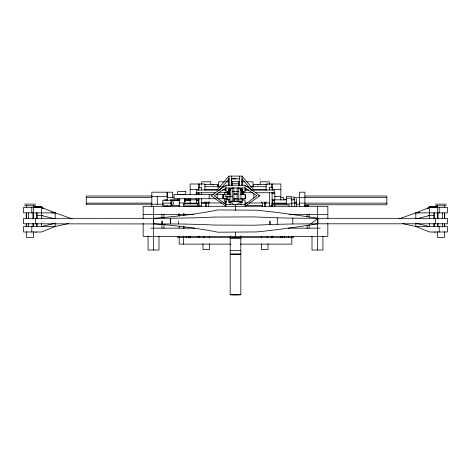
<?xml version="1.0" encoding="UTF-8"?>
<svg xmlns="http://www.w3.org/2000/svg" width="471" height="471" viewBox="0 0 471 471"><rect width="100%" height="100%" fill="white"/><g stroke="black" fill="none" stroke-linecap="round" stroke-linejoin="round"><path stroke-width="0.71" d="M183.59 237.567L183.59 236.124M183.59 226.009L183.59 228.176L183.59 226.763M183.59 215.176L183.59 213.734M205.998 206.433L205.998 202.96L206.922 201.9M208.73 206.433L208.741 201.682M228.941 178.668L228.941 185.227L228.941 176.101L242.059 176.101L253.763 189.807M265.002 206.569L265.002 202.966L264.066 201.865M272.108 206.439L272.108 202.966M214.682 217.072L253.598 216.907L277.278 217.832L277.278 224.302L253.598 225.226L214.682 225.061A108.954 6.464 -0.4 0 0 178.533 223.978L23.55 223.796L23.55 218.332L153.993 218.332M277.278 224.302L292.809 223.978L292.815 221.064L292.809 218.15L277.278 217.832M269.977 224.52L269.989 221.064L270.007 224.52M317.778 223.113L317.819 218.332A109.949 8.354 9.6 0 0 256.501 210.196L217.855 209.925L214.876 210.537A110.002 15.249 -3.4 0 1 153.534 218.332L153.534 223.796A110.002 15.249 3.4 0 1 214.876 231.591L217.855 232.203L256.501 231.932A109.949 8.354 -9.6 0 0 317.819 223.796L317.819 218.332L292.821 218.15M170.378 223.878L170.455 218.25L153.534 218.332M178.538 223.978L178.586 221.064M427.845 208.571L428.286 207.458L429.481 206.692L437.677 206.692M427.892 208.518L429.481 207.081L437.677 207.081M26.417 226.957L26.664 226.61M209.677 201.841L208.741 202.96L201.023 202.966L221.9 202.96M219.545 190.06L228.941 178.839M217.196 189.86L228.941 176.101M229.218 202.66L230.036 201.753L233.863 204.485M310.978 223.813L317.819 218.332L317.36 218.332L447.45 218.332L447.45 223.796L317.372 223.796M242.059 202.818L242.059 199.963L245.05 199.963L245.05 206.31L259.804 195.771L245.05 185.227L225.95 185.227L211.196 195.771L225.95 206.31L225.95 199.963L228.941 199.963L228.941 202.66L230.036 202.66L230.036 204.485M237.137 204.485L240.964 201.753L240.964 201.205L230.036 201.205M415.822 218.88L415.822 212.868L429.481 207.405L447.438 207.405L447.438 212.868L415.822 212.868L398.884 218.88M54.495 223.413L41.519 226.527L41.519 223.613M416.505 218.715L429.481 215.6M68.525 223.56L55.178 226.527L41.519 231.991L23.562 231.991L23.562 226.527L55.178 226.527L55.178 223.248M230.184 236.136L230.184 294.752L240.816 294.752L240.816 235.906M240.816 294.752L230.184 294.752M437.677 207.299L434.945 207.405L434.945 206.692M72.116 218.88L55.178 212.868L52.646 212.827A17.327 17.327 0 0 1 51.392 212.674M292.809 223.978L317.819 223.796M235.777 294.858C245.756 294.581 225.244 294.581 235.223 294.858M231.673 178.668L236.059 178.839M239.327 178.839L231.673 178.839L231.673 185.227L231.673 176.101M259.815 179.074L260.163 179.074M224.296 181.812L218.562 181.812L218.562 186.91M225.662 181.812L228.394 181.812M231.208 181.812L232.609 181.812M238.232 181.812L239.639 181.812M241.747 181.812L245.197 181.812M246.563 181.812L252.986 181.812L252.986 187.028M232.221 183.719L238.779 183.719M204.903 184.544L217.467 184.544L217.467 187.028M266.097 184.544L253.533 184.544L253.533 187.028M204.903 186.728L220.928 186.728M222.389 186.728L224.573 186.728M246.427 186.728L248.611 186.728M250.072 186.728L266.097 186.728M232.768 188.365L230.036 188.365L230.036 199.021L227.305 199.021L227.305 196.289M238.232 188.365L240.964 188.365L240.964 199.021M190.149 189.595L198.344 189.595M272.656 189.595L280.851 189.595M228.641 189.731L229.978 189.731M241.022 189.731L242.359 189.731M204.903 189.813L218.02 189.813M223.843 189.813L226.033 189.813M228.641 189.819L230.401 189.813M240.599 189.813L242.359 189.819M244.967 189.813L247.157 189.813M252.98 189.813L266.097 189.813M220.369 190.007L196.701 190.007L196.701 193.287M222.318 190.007L226.133 190.007M228.906 190.007L230.372 190.007M240.616 190.007L242.082 190.007M244.855 190.007L248.67 190.007M250.619 190.007L274.287 190.007L274.287 193.287M228.641 190.06L229.978 190.06M241.022 190.06L242.359 190.06M228.641 190.455L229.978 190.455M241.022 190.455L242.359 190.455M228.641 190.961L229.978 190.961M241.022 190.961L242.359 190.961M232.221 191.373L238.779 191.373M227.305 191.556L229.978 191.556M241.022 191.556L243.695 191.556M227.305 192.192L229.978 192.192M241.022 192.192L243.695 192.192M228.011 192.462L224.573 192.462L224.573 194.653M196.701 192.739L215.736 192.739M218.208 192.739L227.446 192.739M243.419 192.739L252.78 192.739M255.258 192.739L274.287 192.739M227.305 192.827L229.978 192.827M241.022 192.827L243.695 192.827M199.098 193.287L196.16 193.287L196.16 194.923M271.897 193.287L274.84 193.287L274.84 199.839M227.305 193.422L229.978 193.422M241.022 193.422L243.695 193.422M234.046 193.557L236.954 193.557M227.305 193.928L229.978 193.928M241.022 193.928L243.695 193.928M227.305 194.323L229.978 194.323M241.022 194.323L243.695 194.323M227.305 194.564L229.978 194.564M241.022 194.564L243.695 194.564M173.952 194.653L213.928 194.653M216.807 194.653L230.272 194.653M233.828 194.653L237.39 194.653M240.946 194.653L245.285 194.653L245.285 198.75L240.946 198.75M258.608 195.771L259.804 195.771M151.821 196.018L86.252 196.018L86.252 204.761M304.896 196.018L386.862 196.018L386.862 204.761L304.896 204.761M232.768 196.289L225.05 196.289L225.05 194.653M151.821 196.56L167.199 196.56L167.17 192.192L167.199 200.387M274.705 196.548L280.851 196.548M227.305 196.837L230.036 196.837M86.252 197.655L151.821 197.655M167.199 197.655L174.029 197.655M280.722 197.655L283.583 197.655L283.583 200.045M293.969 197.655L386.862 197.655M286.315 198.203L291.785 198.203M216.124 198.75L173.952 198.75L174.04 194.717M217.973 198.75L226.398 198.75M233.828 198.75L237.472 198.75M226.622 199.021L224.573 199.021L224.573 201.753L226.622 201.753M233.681 199.021L237.319 199.021M238.232 199.021L242.971 199.021L242.971 200.387M188.506 199.257L190.643 199.257M185.091 199.569L188.506 199.569M283.583 199.569L286.315 199.569M164.461 199.839L167.346 199.839M179.981 199.839L170.473 199.839L170.473 200.281M184.367 199.839L199.098 199.839M271.897 199.839L286.709 199.839M291.107 199.839L294.769 199.839M179.946 200.281L162.825 200.281L162.825 205.957L170.473 205.957L170.473 206.398M184.32 200.281L190.149 200.281M196.701 200.387L198.344 200.387M272.644 200.387L274.287 200.387M171.02 200.664L179.215 200.664M184.32 201.217L185.774 201.217M228.67 201.753L242.306 201.753M294.769 202.406L296.406 202.406M179.215 202.936L183.59 202.936L183.59 205.957L197.796 205.957L197.796 203.872M249.277 202.96L269.977 202.966M223.189 202.96L226.292 202.96M244.944 202.96L247.834 202.96M86.252 203.119L151.821 203.119M162.825 203.119L171.456 203.119M184.397 203.119L198.939 203.119M272.05 203.119L286.709 203.119M291.107 203.119L296.406 203.119M299.432 203.119L386.862 203.119M183.59 203.872L199.262 203.872M272.108 203.872L291.785 203.872M24.645 204.126L35.572 204.126M435.428 204.126L446.355 204.126M86.252 204.214L163.514 204.214M296.018 204.214L299.432 204.214M272.108 204.861L289.053 204.861L289.053 206.316M245.668 205.391L262.27 205.391L262.27 206.551L262.27 202.96L261.328 201.841M304.613 205.438L308.175 205.438M171.02 205.58L179.215 205.58M24.645 205.762L35.572 205.762M435.428 205.762L446.355 205.762M198.892 205.851L201.612 205.851L201.612 198.685M272.097 205.851L269.371 205.851L269.371 192.462M167.346 206.398L164.461 206.398L164.461 205.438M304.613 206.398L308.175 206.398L308.175 204.944M33.323 206.692L41.519 206.692L42.714 207.458L43.155 208.571M33.323 207.081L41.519 207.081L43.108 208.518M55.178 212.868L41.519 207.405L23.562 207.405L23.562 212.868L55.178 212.868L55.178 218.88M143.155 214.505L193.605 214.505M289.053 214.505L327.845 214.505M37.191 215.6L42.955 215.6M428.045 215.6L433.809 215.6M153.534 223.796L153.982 223.796M150.85 228.17L194.517 228.17M288.193 228.17L320.15 228.17M230.184 237.437L240.816 237.437M230.766 237.567L177.579 237.567L177.579 236.471M240.234 237.567L293.421 237.567L293.421 236.471M230.184 237.637L240.816 237.637M230.184 238.567L240.816 238.567M230.766 244.125L179.215 244.125L179.215 236.124M240.234 244.125L291.785 244.125L291.785 236.101M230.184 250.678L240.816 250.678M230.184 253.916L240.816 253.916M230.184 254.428L240.816 254.428M230.184 254.599L240.816 254.599M415.822 212.868L418.354 212.827A17.327 17.327 0 0 0 419.608 212.674M33.323 207.299L36.055 207.405L36.055 206.692M205.998 202.966L205.998 206.498M402.475 223.56L415.822 226.527L429.481 231.991L447.438 231.991L447.438 226.527L415.822 226.527L415.822 223.248M416.505 223.413L429.481 226.527L429.481 223.613M41.519 215.6L54.495 218.715M240.964 201.753L242.059 202.66L240.964 202.66L240.964 204.485M242.059 178.839L251.461 190.06M444.336 226.61L444.583 226.957M170.378 218.25L170.455 223.878M242.059 178.668L242.059 185.227L242.059 176.101M444.783 213.975L444.783 218.144M444.783 224.914L444.783 226.433M444.447 205.762L444.447 207.205M444.447 212.969L444.447 218.732M444.447 223.772L444.447 226.651M444.447 231.697L444.447 237.455L437.341 237.455L437.341 231.697M442.534 212.868L442.534 218.45M442.534 223.442L442.534 227.004M439.202 207.405L439.202 212.868M439.202 226.527L439.202 231.991M438.054 212.468L438.054 218.974M438.054 223.313L438.054 226.928M437.624 207.405L437.624 212.868M437.341 205.762L437.341 207.205M437.341 212.969L437.341 218.732M437.341 223.772L437.341 226.651M435.357 218.332L435.357 223.796M434.945 231.991L434.945 232.615M434.368 212.868L434.368 218.621M434.368 223.654L434.368 226.527M433.809 212.868L433.809 218.515M433.809 223.613L433.809 226.527M429.481 206.692L429.481 207.081M429.481 207.405L429.481 218.933M327.845 218.88L327.845 206.31L143.155 206.31L143.155 218.88M327.845 223.248L327.845 236.365L143.155 236.365L143.155 223.248M322.929 236.254L322.929 250.024L312.002 250.024L312.002 236.254M317.466 206.31L317.466 218.821M317.466 223.136L317.466 250.024M309.1 214.505L309.1 217.384M309.1 224.573L309.1 228.17M307.08 214.505L307.08 216.695M307.08 225.438L307.08 228.353M304.896 206.398L304.896 192.192L299.432 192.192L299.432 206.534M296.406 198.75L296.406 206.398M294.769 198.75L294.769 206.286M293.969 196.56L293.969 199.951M291.785 206.634L291.785 196.56L286.315 196.56L286.315 204.861M288.505 236.101L288.505 237.567M284.678 236.471L284.678 237.567M281.946 236.471L281.946 237.567M280.851 200.199L280.851 183.996L266.097 183.996L266.097 190.166M280.851 236.112L280.851 237.567M274.84 204.861L274.84 206.316M274.287 199.268L274.287 203.119M272.656 183.996L272.656 190.319M272.656 192.239L272.656 193.557M272.656 236.112L272.656 237.567A5.464 5.464 0 0 1 272.844 236.154M272.644 192.739L272.644 193.251M272.644 199.268L272.644 203.119M272.097 189.996L272.097 187.275L269.371 187.275L269.371 189.996M272.097 192.462L272.108 206.316M271.561 183.996L271.561 187.77M271.567 236.142L271.567 237.567M269.306 184.544L269.306 181.812L260.163 181.812L260.163 184.544M268.011 243.743L268.011 249.589L261.458 249.589L261.458 243.743M267.192 183.996L267.192 184.644M267.192 236.142L267.192 237.567M266.097 201.706L266.097 203.119M265.002 202.96L265.002 206.498M261.458 236.43L261.458 237.896M257.902 184.544L257.902 185.174M253.822 193.787L253.822 197.985M245.214 194.653L245.214 198.75M245.05 185.227L245.05 191.868L242.059 191.868L242.059 187.964M243.695 191.138L243.695 194.653M240.958 201.294L240.958 201.841M239.327 176.101L239.327 185.227M238.779 185.633L238.779 181.535L232.221 181.535L232.221 185.633M238.779 187.546L238.779 201.205M237.137 187.546L237.137 201.205M235.5 204.485L235.5 210.407M235.5 232.268L235.5 236.365M234.405 199.021L234.405 201.205M233.863 187.546L233.863 201.205M232.221 187.546L232.221 201.205M230.031 201.841L230.036 199.569L226.21 199.569L226.21 196.289M228.941 187.964L228.941 191.868L225.95 191.868L225.95 185.227M227.305 191.138L227.305 194.653M223.478 194.653L223.478 198.75M223.06 194.653L223.06 198.75M222.93 194.653L222.93 198.75M218.014 184.544L218.014 187.028M217.178 193.787L217.178 197.985M213.098 184.544L213.098 185.174M210.837 184.544L210.837 181.812L201.694 181.812L201.694 184.544M209.542 236.43L209.542 237.896M209.542 243.743L209.542 249.589L202.989 249.589L202.989 243.743M209.177 194.653L209.177 198.75M204.903 183.996L204.903 190.166M204.903 201.706L204.903 203.119M204.355 184.644L204.355 183.996L190.149 183.996L190.149 194.576M203.808 236.142L203.808 237.567M201.612 189.996L201.612 187.275L198.892 187.275L198.892 189.996M201.612 192.462L201.612 194.441M199.439 183.996L199.439 187.77M199.433 236.142L199.433 237.567M198.892 192.462L198.892 194.653M198.892 198.474L198.892 206.439M198.344 183.996L198.344 190.319M198.344 192.239L198.344 193.557M198.344 199.268L198.344 203.119M198.344 236.112L198.344 237.567A5.464 5.464 0 0 0 198.156 236.154M196.701 199.268L196.701 203.119M196.16 198.203L196.16 199.839M190.149 198.738L190.149 203.967M190.149 236.112L190.149 237.567M189.054 236.471L189.054 237.567M188.506 198.291L188.506 200.045M186.322 236.471L186.322 237.567M185.774 198.474L185.774 199.839M184.685 198.203L184.685 204.526M184.408 213.74L184.408 215.176M184.137 227.04L184.137 228.005M183.59 213.799L183.59 215.241M183.59 236.124L183.59 244.125M179.215 198.75L179.215 206.81M179.215 213.757L179.215 215.959M179.215 226.021L179.215 228.205M178.945 213.74L178.945 215.895M177.579 198.474L177.579 199.839M172.663 197.955L172.663 192.192L151.821 192.192L151.821 206.398M171.02 200.116L171.02 206.127M167.199 205.438L167.199 206.398M163.92 214.505L163.92 218.15M163.92 224.708L163.92 228.353M161.9 214.505L161.9 218.102M161.9 224.573L161.9 228.17M158.998 236.254L158.998 250.024L148.071 250.024L148.071 236.254M157.285 196.166L157.285 204.761M153.534 206.31L153.534 250.024M41.519 206.692L41.519 207.081M41.519 207.405L41.519 218.933M37.191 212.868L37.191 218.515M37.191 223.613L37.191 226.527M36.632 212.868L36.632 218.621M36.632 223.654L36.632 226.527M36.055 231.991L36.055 232.615M35.643 218.332L35.643 223.796M33.659 205.762L33.659 207.205M33.659 212.969L33.659 218.732M33.659 223.772L33.659 226.651M33.659 231.697L33.659 237.455L26.553 237.455L26.553 231.697M33.376 207.405L33.376 212.868M32.946 212.468L32.946 218.974M32.946 223.313L32.946 226.928M31.798 207.405L31.798 212.868M31.798 226.527L31.798 231.991M28.466 212.868L28.466 218.45M28.466 223.442L28.466 227.004M26.553 205.762L26.553 207.205M26.553 212.969L26.553 218.732M26.553 223.772L26.553 226.651M26.217 213.975L26.217 218.144M26.217 224.914L26.217 226.433M282.082 236.507A4.098 4.098 0 0 1 282.217 237.567M188.783 237.567A4.098 4.098 0 0 1 188.918 236.507M214.593 217.066A109.048 6.47 0.4 0 1 170.408 218.238M162.053 221.064L162.077 223.819L162.053 221.064M256.813 195.771L245.05 204.485L225.95 204.485L214.187 195.771L225.95 187.964L245.05 187.964L256.813 195.771M185.774 191.644L177.579 191.644L177.579 194.376L185.774 194.376L185.774 191.644M171.42 204.084A1.366 1.366 0 0 0 173.705 203.472A1.366 1.366 0 0 0 172.033 201.8A1.366 1.366 0 0 0 171.42 204.084"/></g></svg>
